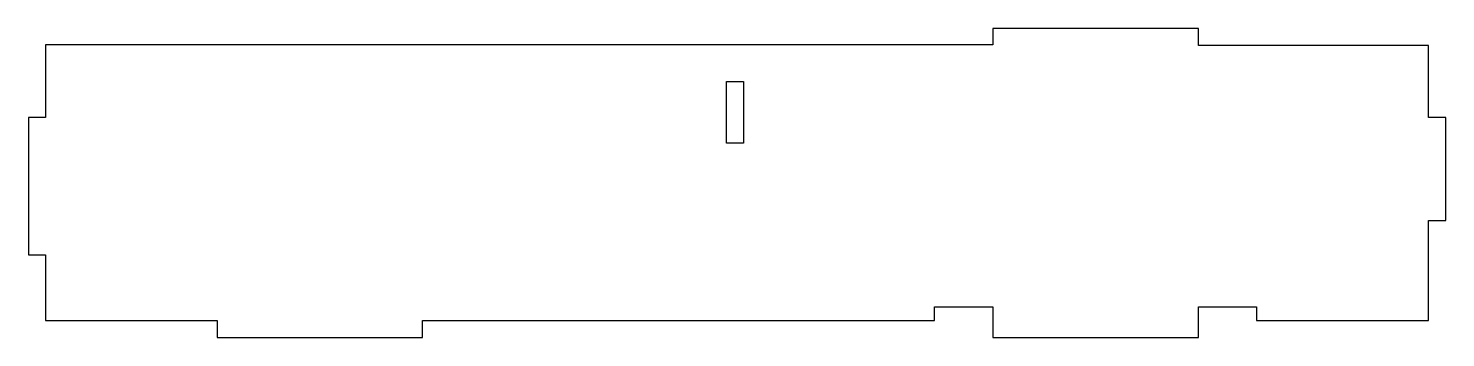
# Model space of a CAD drawing. Header units: millimetres. Extents: x 157 to 364, y -8 to 37.
import ezdxf

# ---------------------------------------------------------------- set-up
doc = ezdxf.new("R2010")
doc.units = ezdxf.units.MM
doc.layers.get('0').update_dxf_attribs({"linetype": 'CONTINUOUS'})

msp = doc.modelspace()

# ---------------------------------------------------------------- linework, layer by layer
for points in [[(297.65, -3.81), (297.65, -8.32), (327.65, -8.32), (327.65, -3.81), (336.15, -3.81), (336.15, -5.82), (361.26, -5.82), (361.26, 8.78), (363.76, 8.78), (363.76, 23.78), (361.26, 23.78), (361.26, 34.28), (327.65, 34.28), (327.65, 36.79), (297.65, 36.79), (297.65, 34.38), (159.34, 34.38), (159.34, 23.78), (156.84, 23.78), (156.84, 3.78), (159.34, 3.78), (159.34, -5.82), (184.4, -5.82), (184.4, -8.32), (214.4, -8.32), (214.4, -5.82), (289.15, -5.82), (289.15, -3.81)], [(261.26, 20.03), (258.76, 20.03), (258.76, 29.03), (261.26, 29.03)]]:
    msp.add_lwpolyline(points, close=True)

doc.saveas('drawing.dxf')
